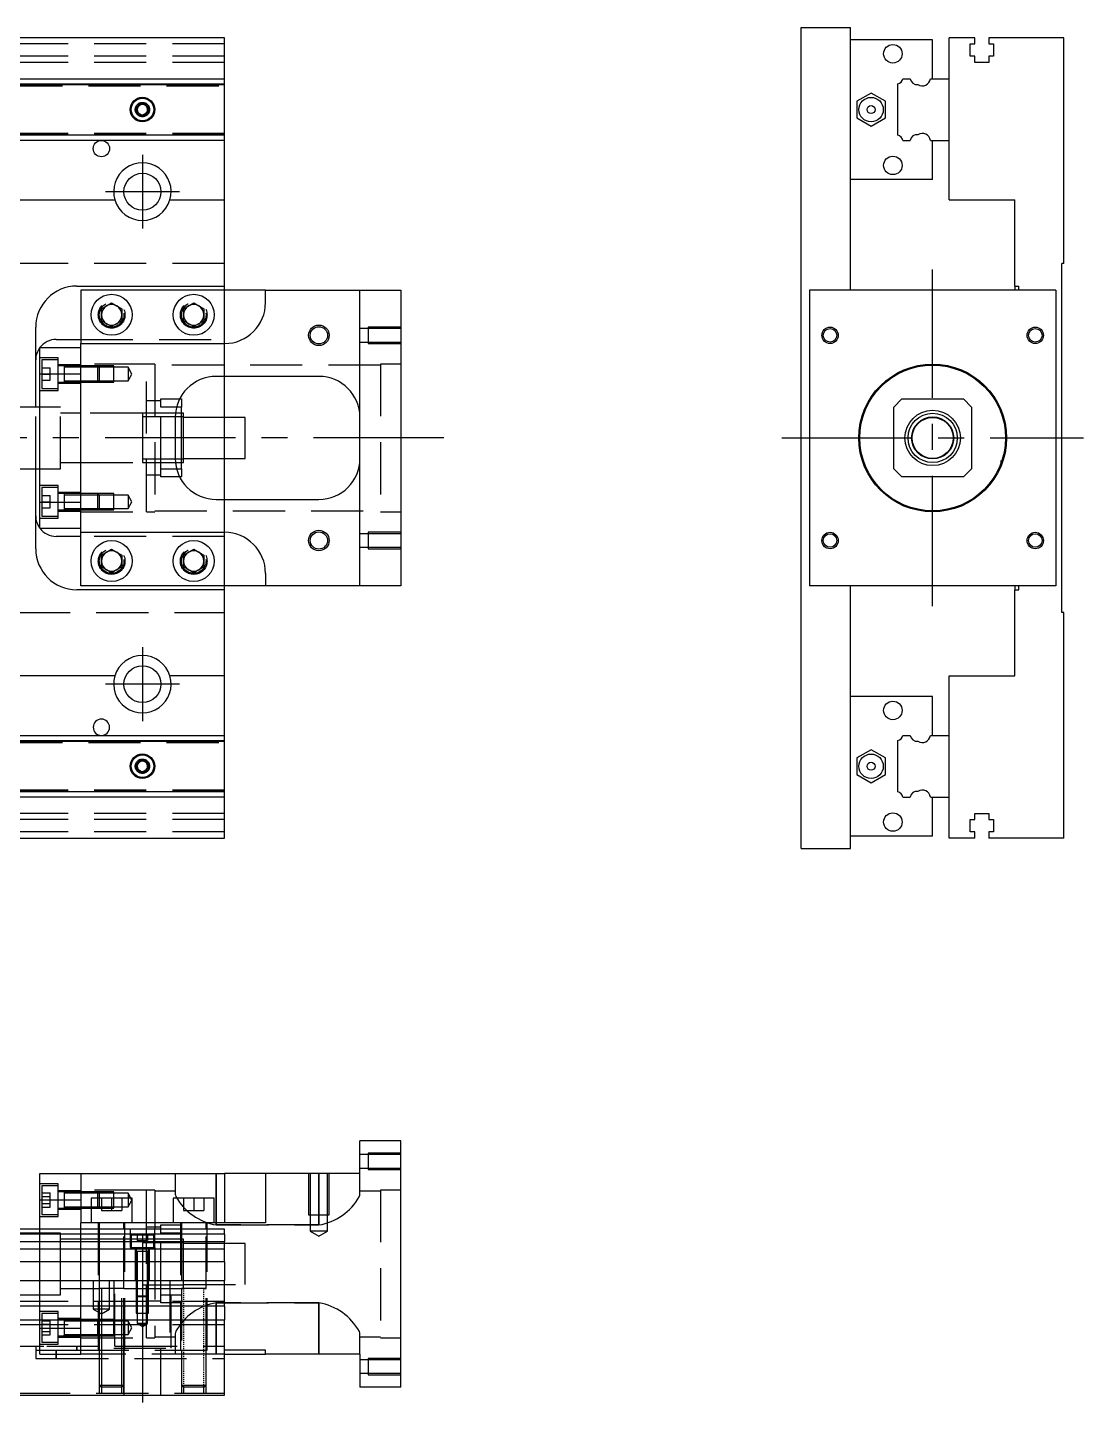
# Model space of a CAD drawing. Extents: x -14 to 729, y -273 to 102.
# Drawn here: x 472 to 729.3, y -235.3 to 100 of the extents above; entities that cross this region are included whole.
import ezdxf

# ---------------------------------------------------------------- set-up
doc = ezdxf.new("R2010")
doc.units = 0
for name, pattern in [('CENTER', [50.8, 31.75, -6.35, 6.35, -6.35]), ('DASHED', [19.05, 12.7, -6.35]), ('DOT', [0.5, 0.25, -0.25])]:
    doc.linetypes.add(name, pattern=pattern)
doc.layers.get('0').update_dxf_attribs({"linetype": 'CONTINUOUS'})
doc.layers.add('CENTER', color=1, linetype='CENTER')

msp = doc.modelspace()

# ---------------------------------------------------------------- linework, layer by layer
at = {"color": 7, "linetype": 'CONTINUOUS'}
for p, q in [((520, 97.5), (360, 97.5)), ((520, 87.5), (520, 97.5)), ((660.55, 100), (672.55, 100)), ((660.55, -100), (660.55, 100)), ((672.55, 36), (672.55, 100)), ((696.55, 87.5), (696.55, 97.5)), ((702.85, 97.5), (696.55, 97.5)), ((702.85, 96), (702.85, 97.5)), ((706.25, 97.5), (706.25, 96)), ((724.55, 97.5), (706.25, 97.5)), ((724.55, 42.5), (724.55, 97.5)), ((692.55, 97), (672.55, 97)), ((692.55, 87.5), (692.55, 97)), ((701.7, 96), (702.85, 96)), ((701.7, 93), (701.7, 96)), ((706.25, 96), (707.4, 96)), ((707.4, 96), (707.4, 93)), ((702.85, 93), (701.7, 93)), ((702.85, 91.5), (702.85, 93)), ((706.25, 91.5), (702.85, 91.5)), ((706.25, 93), (706.25, 91.5)), ((707.4, 93), (706.25, 93)), ((360, 87.5), (520, 87.5)), ((520, 86.247728), (520, 87.5)), ((685.302272, 87.5), (687.07668, 87.5)), ((692.027372, 87.5), (696.55, 87.5)), ((696.55, 72.5), (696.55, 87.5)), ((696.55, 72.5), (696.55, 87.5)), ((360, 86.247728), (520, 86.247728)), ((520, 73.752272), (520, 86.247728)), ((677.54996, 84.041452), (674.04996, 82.020726)), ((681.049959, 82.020726), (677.54996, 84.041452)), ((684.05, 73.752272), (684.05, 86.247728)), ((498.75, 80.721688), (500, 81.443376)), ((498.75, 79.278312), (498.75, 80.721688)), ((500, 81.443376), (501.25, 80.721688)), ((501.25, 80.721688), (501.25, 79.278312)), ((674.04996, 82.020726), (674.049959, 77.979274)), ((681.049959, 77.979274), (681.049959, 82.020726)), ((500, 78.556624), (498.75, 79.278312)), ((501.25, 79.278312), (500, 78.556624)), ((674.049959, 77.979274), (677.54996, 75.958548)), ((677.54996, 75.958548), (681.049959, 77.979274)), ((520, 73.752272), (360, 73.752272)), ((520, 72.5), (360, 72.5)), ((520, 72.5), (520, 73.752272)), ((520, 58), (520, 72.5)), ((685.302272, 72.5), (687.07668, 72.5)), ((692.027372, 72.5), (696.55, 72.5)), ((692.55, 63), (692.55, 72.5)), ((696.55, 58), (696.55, 72.5)), ((692.55, 63), (672.55, 63)), ((386.708204, 58), (493.291796, 58)), ((506.708204, 58), (520, 58)), ((520, 37), (520, 58)), ((696.55, 58), (712.55, 58)), ((712.55, 37), (712.55, 58)), ((724.55, 42.5), (724.05, 42.5)), ((724.05, -42.5), (724.05, 42.5)), ((484, 37), (520, 37)), ((520, 36), (520, 37)), ((712.55, 37), (713.55, 37)), ((712.55, 37), (712.55, 36)), ((713.55, 36), (713.55, 37)), ((485, 36), (485, 23)), ((530, 36), (485, 36)), ((530, 33), (530, 36)), ((530, 36), (553, 36)), ((553, -36), (553, 36)), ((553, 36), (563, 36)), ((563, 36), (563, -36)), ((722.55, 36), (662.55, 36)), ((662.55, 36), (662.55, -36)), ((722.55, 36), (722.55, -36)), ((490, 31.443376), (492.5, 32.886752)), ((490, 28.556624), (490, 31.443376)), ((492.5, 32.886752), (495, 31.443376)), ((495, 31.443376), (495, 28.556624)), ((510, 31.443376), (512.5, 32.886752)), ((510, 28.556624), (510, 31.443376)), ((512.5, 32.886752), (515, 31.443376)), ((515, 31.443376), (515, 28.556624)), ((474, 7.5), (474, 27)), ((492.5, 27.113248), (490, 28.556624)), ((495, 28.556624), (492.5, 27.113248)), ((512.5, 27.113248), (510, 28.556624)), ((515, 28.556624), (512.5, 27.113248)), ((479, 24), (485, 24)), ((475, 15.652476), (475, 22)), ((475, 22), (485, 22)), ((485, 15.652476), (485, 23)), ((485, 23), (520, 23)), ((475, 15.652476), (485, 15.652476)), ((475, -15.652476), (475, 15.652476)), ((485, -15.652476), (485, 15.652476)), ((485, -15.652476), (485, 15.652476)), ((543, 15), (518, 15)), ((520, 5), (520, 15)), ((475, 7.5), (470, 7.5)), ((509.5, 7.5), (508.317542, 7.5)), ((509.069714, 9.5), (509.5, 9.5)), ((509.5, 9.5), (509.5, 7.5)), ((509.5, -7.5), (509.5, 7.5)), ((685.05, 9.5), (683.05, 7.5)), ((683.05, -7.5), (683.05, 7.5)), ((685.05, 9.5), (700.05, 9.5)), ((702.05, 7.5), (700.05, 9.5)), ((702.05, 7.5), (702.05, -7.5)), ((508, 5), (508, -5)), ((509.5, 5.125), (508.000782, 5.125)), ((509.5, 6), (508.050126, 6)), ((510, 6), (509.5, 6)), ((510, 5.125), (509.5, 5.125)), ((510, -6), (510, 6)), ((525, 5), (510, 5)), ((525, -5), (525, 5)), ((508.000782, -5.125), (509.5, -5.125)), ((508.050126, -6), (509.5, -6)), ((509.5, -5.125), (510, -5.125)), ((509.5, -6), (510, -6)), ((510, -5), (525, -5)), ((520, -15), (520, -5)), ((709.15, -5.499994), (709.15, -5.500852)), ((709.15, -5.500852), (709.15, -6.285102)), ((709.15, -6.285102), (709.15, -6.959886)), ((470, -7.5), (475, -7.5)), ((474, -27), (474, -7.5)), ((508.317542, -7.5), (509.5, -7.5)), ((509.5, -9.5), (509.069714, -9.5)), ((509.5, -7.5), (509.5, -9.5)), ((683.05, -7.5), (685.05, -9.5)), ((700.05, -9.5), (685.05, -9.5)), ((700.05, -9.5), (702.05, -7.5)), ((475, -22), (475, -15.652476)), ((475, -15.652476), (485, -15.652476)), ((485, -23), (485, -15.652476)), ((518, -15), (543, -15)), ((475, -22), (485, -22)), ((485, -23), (520, -23)), ((485, -36), (485, -23)), ((485, -24), (479, -24)), ((490, -28.556624), (492.5, -27.113248)), ((490, -31.443376), (490, -28.556624)), ((492.5, -27.113248), (495, -28.556624)), ((495, -28.556624), (495, -31.443376)), ((510, -28.556624), (512.5, -27.113248)), ((510, -31.443376), (510, -28.556624)), ((512.5, -27.113248), (515, -28.556624)), ((515, -28.556624), (515, -31.443376)), ((492.5, -32.886752), (490, -31.443376)), ((495, -31.443376), (492.5, -32.886752)), ((512.5, -32.886752), (510, -31.443376)), ((515, -31.443376), (512.5, -32.886752)), ((530, -33), (530, -36)), ((530, -36), (485, -36)), ((520, -37), (520, -36)), ((553, -36), (530, -36)), ((563, -36), (553, -36)), ((722.55, -36), (662.55, -36)), ((672.55, -100), (672.55, -36)), ((712.55, -36), (712.55, -37)), ((713.55, -37), (713.55, -36)), ((520, -37), (484, -37)), ((520, -58), (520, -37)), ((712.55, -58), (712.55, -37)), ((712.55, -37), (713.55, -37)), ((724.55, -42.5), (724.05, -42.5)), ((724.55, -97.5), (724.55, -42.5)), ((493.291796, -58), (386.708204, -58)), ((520, -58), (506.708204, -58)), ((520, -72.5), (520, -58)), ((696.55, -72.5), (696.55, -58)), ((696.55, -58), (712.55, -58)), ((692.55, -63), (672.55, -63)), ((692.55, -72.5), (692.55, -63)), ((360, -72.5), (520, -72.5)), ((360, -73.752272), (520, -73.752272)), ((520, -73.752272), (520, -72.5)), ((520, -86.247728), (520, -73.752272)), ((684.05, -86.247728), (684.05, -73.752272)), ((685.302272, -72.5), (687.07668, -72.5)), ((692.027372, -72.5), (696.55, -72.5)), ((696.55, -87.5), (696.55, -72.5)), ((696.55, -87.5), (696.55, -72.5)), ((677.54996, -75.958548), (674.04996, -77.979274)), ((681.049959, -77.979274), (677.54996, -75.958548)), ((498.75, -79.278312), (500, -78.556624)), ((498.75, -80.721688), (498.75, -79.278312)), ((500, -78.556624), (501.25, -79.278312)), ((501.25, -79.278312), (501.25, -80.721688)), ((674.04996, -77.979274), (674.049959, -82.020726)), ((681.049959, -82.020726), (681.049959, -77.979274)), ((500, -81.443376), (498.75, -80.721688)), ((501.25, -80.721688), (500, -81.443376)), ((674.049959, -82.020726), (677.54996, -84.041452)), ((677.54996, -84.041452), (681.049959, -82.020726)), ((520, -86.247728), (360, -86.247728)), ((520, -87.5), (520, -86.247728)), ((520, -87.5), (360, -87.5)), ((520, -97.5), (520, -87.5)), ((685.302272, -87.5), (687.07668, -87.5)), ((692.027372, -87.5), (696.55, -87.5)), ((692.55, -97), (692.55, -87.5)), ((696.55, -97.5), (696.55, -87.5)), ((701.7, -93), (702.85, -93)), ((701.7, -96), (701.7, -93)), ((702.85, -91.5), (706.25, -91.5)), ((702.85, -93), (702.85, -91.5)), ((706.25, -91.5), (706.25, -93)), ((706.25, -93), (707.4, -93)), ((707.4, -93), (707.4, -96)), ((692.55, -97), (672.55, -97)), ((702.85, -96), (701.7, -96)), ((702.85, -97.5), (702.85, -96)), ((706.25, -96), (706.25, -97.5)), ((707.4, -96), (706.25, -96)), ((360, -97.5), (520, -97.5)), ((660.55, -100), (672.55, -100)), ((702.85, -97.5), (696.55, -97.5)), ((724.55, -97.5), (706.25, -97.5)), ((563, -171.26), (553, -171.26)), ((553, -179.26), (553, -171.26)), ((563, -231.26), (563, -171.26)), ((475, -179.26), (485, -179.26)), ((475, -185.607524), (475, -179.26)), ((485, -179.26), (485, -191.26)), ((485, -179.26), (520, -179.26)), ((530, -179.26), (520, -179.26)), ((530, -179.26), (530, -191.26)), ((553, -179.26), (530, -179.26)), ((480.9, -183.703646), (480.9, -184.28866)), ((475, -185.607524), (485, -185.607524)), ((475, -192.76), (475, -185.607524)), ((480.9, -185.563604), (480.9, -185.843698)), ((480.9, -187.118714), (480.9, -187.703656)), ((497.5, -185.26), (487.5, -185.26)), ((487.5, -185.26), (487.5, -191.26)), ((497.5, -191.26), (497.5, -185.26)), ((517.5, -185.26), (507.5, -185.26)), ((507.5, -185.26), (507.5, -191.26)), ((517.5, -191.26), (517.5, -185.26)), ((520, -192.76), (353.5, -192.76)), ((520, -194.012272), (353.5, -194.012272)), ((485, -192.76), (485, -191.26)), ((530, -191.26), (485, -191.26)), ((520, -194.012272), (520, -192.76)), ((520, -194.012272), (520, -195.78668)), ((353.5, -195.78668), (520, -195.78668)), ((520, -197.683076), (353.5, -197.683076)), ((510, -196.135), (509.5, -196.135)), ((520, -197.683076), (520, -195.78668)), ((520, -200.737372), (520, -197.683076)), ((520, -200.737372), (353.5, -200.737372)), ((520, -200.737372), (520, -205.26)), ((0, -205.26), (520, -205.26)), ((520, -211.56), (520, -205.26)), ((520, -211.56), (0, -211.56)), ((520, -211.56), (520, -214.96)), ((520, -214.96), (0, -214.96)), ((480.9, -214.816344), (480.9, -214.96)), ((480.9, -214.96), (480.9, -215.40136)), ((480.9, -216.676302), (480.9, -216.956396)), ((520, -233.26), (520, -214.96)), ((480.9, -218.231412), (480.9, -218.816354)), ((530, -222.26), (520, -222.26)), ((520, -223.26), (530, -223.26)), ((530, -223.26), (530, -222.26)), ((553, -223.26), (530, -223.26)), ((553, -223.26), (553, -231.26)), ((563, -231.26), (553, -231.26)), ((0, -233.26), (520, -233.26))]:
    msp.add_line(p, q, dxfattribs=at)
at = {"color": 3, "linetype": 'DASHED'}
for p, q in [((520, 96), (0, 96)), ((520, 93), (0, 93)), ((520, 91.5), (0, 91.5)), ((353.5, 86.1), (520, 86.1)), ((353.5, 85.8), (520, 85.8)), ((360, 86.1147), (520, 86.1147)), ((498.5, 80), (498.516134, 80.21941)), ((520, 74.2), (353.5, 74.2)), ((520, 73.9), (353.5, 73.9)), ((520, 73.8853), (360, 73.8853)), ((520, 42.5), (12.5, 42.5)), ((520, 24), (520, 36)), ((495.477798, 30.364306), (495.5, 30)), ((515.477798, 30.364306), (515.5, 30)), ((555, 26.999994), (555, 23.000006)), ((563, 26.999994), (555, 26.999994)), ((485, 24), (520, 24)), ((520, 23), (520, 24)), ((555, 26.65), (553, 26.65)), ((563, 26.65), (555, 26.65)), ((485, 15.652476), (485, 22)), ((520, 15), (520, 23)), ((553, 23.35), (555, 23.35)), ((555, 23.35), (563, 23.35)), ((555, 23.000006), (563, 23.000006)), ((479.5, 19.55635), (475, 19.55635)), ((475.5, 19.05635), (475.5, 12.05635)), ((479.5, 19.05635), (475.5, 19.05635)), ((475.5, 17.05635), (477.5, 17.05635)), ((477.5, 15.55635), (477.5, 17.05635)), ((479.5, 11.55635), (479.5, 19.55635)), ((485, 17.80635), (479.5, 17.80635)), ((480.9, 17.55635), (479.5, 17.55635)), ((480.9, 17.55635), (480.895, 17.55635)), ((480.9, 17.55635), (480.9, 17.339888)), ((480.905, 17.55635), (480.9, 17.55635)), ((485, 17.55635), (480.9, 17.55635)), ((480.9, 17.339888), (480.9, 13.77281)), ((485, 17.20635), (480.9, 17.20635)), ((501, 18), (485, 18)), ((489.15, 17.55635), (485, 17.55635)), ((489.150006, 17.556344), (485, 17.556344)), ((489.5, 17.20635), (485, 17.20635)), ((489.15, 13.55635), (489.15, 17.55635)), ((489.5, 17.20635), (489.15, 17.55635)), ((493, 17.556344), (489.150006, 17.556344)), ((489.5, 17.20635), (489.5, 13.90635)), ((493, 17.20635), (489.5, 17.20635)), ((493, 13.556354), (493, 17.556344)), ((496.5, 17.20635), (493, 17.20635)), ((496.5, 17.20635), (496.5, 13.90635)), ((497.452628, 15.55635), (496.5, 17.20635)), ((501, -18), (501, 18)), ((503, 18), (501, 18)), ((503, 18), (503, -18)), ((558, 17.75), (503, 17.75)), ((558, 18), (558, -18)), ((563, 18), (558, 18)), ((475.5, 15.55635), (477.5, 15.55635)), ((475.5, 14.05635), (477.5, 14.05635)), ((477.5, 14.05635), (477.5, 15.55635)), ((479.5, 13.55635), (480.9, 13.55635)), ((480.895, 13.55635), (480.9, 13.55635)), ((480.9, 13.90635), (485, 13.90635)), ((480.9, 13.77281), (480.9, 13.55635)), ((480.9, 13.55635), (480.905, 13.55635)), ((480.9, 13.55635), (485, 13.55635)), ((485, 13.90635), (489.5, 13.90635)), ((485, 13.556354), (489.15, 13.556354)), ((485, 13.55635), (489.15, 13.55635)), ((489.15, 13.55635), (489.5, 13.90635)), ((489.15, 13.556354), (493, 13.556354)), ((489.5, 13.90635), (493, 13.90635)), ((493, 13.90635), (496.5, 13.90635)), ((496.5, 13.90635), (497.452628, 15.55635)), ((475, 11.55635), (479.5, 11.55635)), ((475.5, 12.05635), (479.5, 12.05635)), ((479.5, 13.30635), (485, 13.30635)), ((474, -7.5), (474, 7.5)), ((480, 7.5), (475, 7.5)), ((480, -7.5), (480, 7.5)), ((504.5, 9), (501, 9)), ((504.5, 9.5), (509.069714, 9.5)), ((504.5, 7.5), (504.5, 9.5)), ((504.5, -7.5), (504.5, 7.5)), ((508.317542, 7.5), (504.5, 7.5)), ((485, 6), (480, 6)), ((500, 6), (485, 6)), ((500, 6), (499.995, 6)), ((500, 6), (500, -6)), ((501, 6), (500, 6)), ((500.005, 6), (500, 6)), ((501, 5.125), (500, 5.125)), ((504.5, 6), (501, 6)), ((504.5, 5.125), (501, 5.125)), ((508.050126, 6), (504.5, 6)), ((508.000782, 5.125), (504.5, 5.125)), ((520, -5), (520, 5)), ((480, -6), (485, -6)), ((485, -6), (500, -6)), ((499.995, -6), (500, -6)), ((500, -5.125), (501, -5.125)), ((500, -6), (501, -6)), ((500, -6), (500.005, -6)), ((501, -5.125), (504.5, -5.125)), ((501, -6), (504.5, -6)), ((504.5, -5.125), (508.000782, -5.125)), ((504.5, -6), (508.050126, -6)), ((475, -7.5), (480, -7.5)), ((501, -9), (504.5, -9)), ((504.5, -7.5), (508.317542, -7.5)), ((504.5, -9.5), (504.5, -7.5)), ((509.069714, -9.5), (504.5, -9.5)), ((479.5, -11.55635), (475, -11.55635)), ((475.5, -12.05635), (475.5, -19.05635)), ((479.5, -12.05635), (475.5, -12.05635)), ((479.5, -19.55635), (479.5, -11.55635)), ((485, -13.30635), (479.5, -13.30635)), ((475.5, -14.05635), (477.5, -14.05635)), ((475.5, -15.55635), (477.5, -15.55635)), ((477.5, -15.55635), (477.5, -14.05635)), ((477.5, -17.05635), (477.5, -15.55635)), ((480.9, -13.55635), (479.5, -13.55635)), ((480.9, -13.55635), (480.895, -13.55635)), ((480.9, -13.55635), (480.9, -13.77281)), ((480.905, -13.55635), (480.9, -13.55635)), ((485, -13.55635), (480.9, -13.55635)), ((480.9, -13.77281), (480.9, -17.339888)), ((485, -13.90635), (480.9, -13.90635)), ((489.15, -13.55635), (485, -13.55635)), ((489.15, -13.556352), (485, -13.556354)), ((489.5, -13.90635), (485, -13.90635)), ((485, -22), (485, -15.652476)), ((489.15, -17.55635), (489.15, -13.55635)), ((489.5, -13.90635), (489.15, -13.55635)), ((493, -13.556354), (489.15, -13.556352)), ((489.5, -13.90635), (489.5, -17.20635)), ((493, -13.90635), (489.5, -13.90635)), ((493, -17.556344), (493, -13.556354)), ((496.5, -13.90635), (493, -13.90635)), ((496.5, -13.90635), (496.5, -17.20635)), ((497.452628, -15.55635), (496.5, -13.90635)), ((496.5, -17.20635), (497.452628, -15.55635)), ((520, -23), (520, -15)), ((475, -19.55635), (479.5, -19.55635)), ((475.5, -17.05635), (477.5, -17.05635)), ((475.5, -19.05635), (479.5, -19.05635)), ((479.5, -17.55635), (480.9, -17.55635)), ((479.5, -17.80635), (485, -17.80635)), ((480.895, -17.55635), (480.9, -17.55635)), ((480.9, -17.20635), (485, -17.20635)), ((480.9, -17.339888), (480.9, -17.55635)), ((480.9, -17.55635), (480.905, -17.55635)), ((480.9, -17.55635), (485, -17.55635)), ((485, -17.20635), (489.5, -17.20635)), ((485, -17.556344), (489.15, -17.556346)), ((485, -17.55635), (489.15, -17.55635)), ((485, -18), (501, -18)), ((489.15, -17.55635), (489.5, -17.20635)), ((489.15, -17.556346), (493, -17.556344)), ((489.5, -17.20635), (493, -17.20635)), ((493, -17.20635), (496.5, -17.20635)), ((501, -18), (503, -18)), ((503, -17.75), (558, -17.75)), ((558, -18), (563, -18)), ((520, -24), (520, -23)), ((555, -23.35), (553, -23.35)), ((555, -23.000006), (555, -26.999994)), ((563, -23.000006), (555, -23.000006)), ((563, -23.35), (555, -23.35)), ((520, -24), (485, -24)), ((520, -36), (520, -24)), ((553, -26.65), (555, -26.65)), ((555, -26.65), (563, -26.65)), ((495.477798, -29.635694), (495.5, -30)), ((515.477798, -29.635694), (515.5, -30)), ((555, -26.999994), (563, -26.999994)), ((12.5, -42.5), (520, -42.5)), ((353.5, -73.9), (520, -73.9)), ((353.5, -74.2), (520, -74.2)), ((360, -73.8853), (520, -73.8853)), ((498.5, -80), (498.516134, -79.78059)), ((520, -85.8), (353.5, -85.8)), ((520, -86.1), (353.5, -86.1)), ((520, -86.1147), (360, -86.1147)), ((520, -91.5), (0, -91.5)), ((520, -93), (0, -93)), ((520, -96), (0, -96)), ((555, -174.260006), (555, -178.259994)), ((563, -174.260006), (555, -174.260006)), ((555, -174.61), (553, -174.61)), ((563, -174.61), (555, -174.61)), ((508, -179.26), (508, -184.228778)), ((518, -191.769874), (518, -179.26)), ((518, -179.26), (518, -191.26)), ((520, -179.26), (520, -191.26)), ((540.500006, -179.26), (540.500006, -189.26)), ((540.9, -179.26), (540.9, -189.26)), ((543, -179.26), (543, -191.769874)), ((543, -191.769874), (543, -179.26)), ((545.1, -189.26), (545.1, -179.26)), ((545.499994, -189.26), (545.499994, -179.26)), ((553, -177.91), (555, -177.91)), ((553, -184.228778), (553, -179.26)), ((555, -177.91), (563, -177.91)), ((555, -178.259994), (563, -178.259994)), ((479.5, -181.70365), (475, -181.70365)), ((475.5, -182.20365), (475.5, -185.70365)), ((479.5, -182.20365), (475.5, -182.20365)), ((475.5, -183.9716), (477.5, -183.9716)), ((477.5, -184.837626), (477.5, -183.9716)), ((479.5, -189.70365), (479.5, -181.70365)), ((485, -183.45365), (479.5, -183.45365)), ((480.9, -183.70365), (479.5, -183.70365)), ((480.9, -183.70365), (480.895, -183.70365)), ((480.9, -183.70365), (480.9, -183.920318)), ((480.905, -183.70365), (480.9, -183.70365)), ((485, -183.70365), (480.9, -183.70365)), ((480.9, -183.920318), (480.9, -184.288664)), ((485, -184.05365), (480.9, -184.05365)), ((480.9, -184.288664), (480.9, -185.70365)), ((501, -183.26), (485, -183.26)), ((489.15, -183.70365), (485, -183.70365)), ((489.15, -183.703654), (485, -183.703656)), ((489.5, -184.05365), (485, -184.05365)), ((489.15, -185.26), (489.15, -183.70365)), ((489.5, -184.05365), (489.15, -183.70365)), ((493, -183.703656), (489.15, -183.703654)), ((489.5, -184.05365), (489.5, -185.26)), ((493, -184.05365), (489.5, -184.05365)), ((493, -185.26), (493, -183.703656)), ((496.5, -184.05365), (493, -184.05365)), ((496.5, -184.05365), (496.5, -187.35365)), ((497.452628, -185.70365), (496.5, -184.05365)), ((501, -191.26), (501, -183.26)), ((503, -183.26), (501, -183.26)), ((503, -183.26), (503, -192.76)), ((508, -183.51), (503, -183.51)), ((508, -184.228778), (508.034792, -184.4957)), ((552.954746, -184.53671), (553, -184.228778)), ((558, -183.51), (553, -183.51)), ((558, -183.26), (558, -219.26)), ((563, -183.26), (558, -183.26)), ((475.5, -184.837626), (477.5, -184.837626)), ((475.5, -185.70365), (475.5, -189.20365)), ((475.5, -186.569676), (477.5, -186.569676)), ((475.5, -187.435702), (477.5, -187.435702)), ((477.5, -186.569676), (477.5, -184.837626)), ((477.5, -187.435702), (477.5, -186.569676)), ((479.5, -187.70365), (480.9, -187.70365)), ((480.895, -187.70365), (480.9, -187.70365)), ((480.9, -185.70365), (480.9, -187.11871)), ((480.9, -187.11871), (480.9, -187.486942)), ((480.9, -187.35365), (485, -187.35365)), ((480.9, -187.486942), (480.9, -187.70365)), ((480.9, -187.70365), (480.905, -187.70365)), ((480.9, -187.70365), (485, -187.70365)), ((485, -187.35365), (487.5, -187.35365)), ((485, -187.703646), (487.5, -187.703646)), ((485, -187.70365), (487.5, -187.70365)), ((487.5, -187.35365), (489.5, -187.35365)), ((487.5, -187.703646), (489.15, -187.703648)), ((487.5, -187.70365), (489.15, -187.70365)), ((489.15, -185.70365), (489.15, -185.26)), ((489.15, -187.70365), (489.15, -185.70365)), ((489.15, -187.70365), (489.5, -187.35365)), ((489.15, -187.703648), (493, -187.703646)), ((489.5, -185.26), (489.5, -185.70365)), ((489.5, -185.70365), (489.5, -187.35365)), ((489.5, -187.35365), (493, -187.35365)), ((490, -185.26), (490, -188.26)), ((492.5, -185.26), (492.5, -188.26)), ((493, -187.703646), (493, -185.26)), ((493, -187.35365), (496.5, -187.35365)), ((495, -185.26), (495, -188.26)), ((496.5, -187.35365), (497.452628, -185.70365)), ((508.034792, -184.4957), (508.13642, -184.801226)), ((510, -185.26), (510, -188.26)), ((512.5, -185.26), (512.5, -188.26)), ((515, -185.26), (515, -188.26)), ((552.823178, -184.894328), (552.954746, -184.53671)), ((475, -189.70365), (479.5, -189.70365)), ((475.5, -189.20365), (479.5, -189.20365)), ((479.5, -187.95365), (485, -187.95365)), ((490, -188.26), (492.5, -188.26)), ((492.5, -188.26), (495, -188.26)), ((510, -188.26), (512.5, -188.26)), ((512.5, -188.26), (515, -188.26)), ((540.500006, -189.26), (545.499994, -189.26)), ((540.9, -189.26), (540.9, -193.26)), ((545.1, -193.26), (545.1, -189.26)), ((475, -193.76), (470, -193.76)), ((475, -205.26), (475, -192.76)), ((480, -193.76), (475, -193.76)), ((480, -201.26), (480, -193.76)), ((485, -205.26), (485, -192.76)), ((489.25, -191.26), (489.25, -222.26)), ((489.5, -191.26), (489.5, -192.76)), ((489.5, -192.76), (489.5, -205.26)), ((495.5, -192.76), (495.5, -191.26)), ((495.5, -207.265), (495.5, -192.76)), ((495.75, -222.26), (495.75, -191.26)), ((497, -192.76), (497, -197.26)), ((502.75, -194.26), (497.25, -194.26)), ((497.25, -194.26), (497.25, -197.26)), ((498.75, -194.26), (498.75, -195.56)), ((500, -194.26), (500, -195.56)), ((501, -192.76), (501, -191.26)), ((504.5, -192.26), (501, -192.26)), ((501, -194.26), (501, -192.76)), ((501, -201.26), (501, -194.26)), ((501.25, -194.26), (501.25, -195.56)), ((502.75, -197.26), (502.75, -194.26)), ((503, -197.26), (503, -192.76)), ((504.5, -191.76), (509.5, -191.76)), ((504.5, -192.76), (504.5, -191.76)), ((504.5, -193.76), (504.5, -192.76)), ((504.5, -208.76), (504.5, -193.76)), ((509.5, -193.76), (504.5, -193.76)), ((509.25, -191.26), (509.25, -222.26)), ((509.5, -191.26), (509.5, -192.76)), ((509.5, -192.76), (509.5, -207.265)), ((515.5, -192.76), (515.5, -191.26)), ((515.5, -207.265), (515.5, -192.76)), ((515.75, -222.26), (515.75, -191.26)), ((518, -191.26), (518, -191.769874)), ((518, -191.769874), (543, -191.769874)), ((543, -191.769874), (518, -191.769874)), ((545.1, -193.26), (540.9, -193.26)), ((540.9, -193.26), (543, -194.472436)), ((543, -194.472436), (545.1, -193.26)), ((485, -195.26), (480, -195.26)), ((489.5, -195.26), (485, -195.26)), ((495.5, -195.26), (489.5, -195.26)), ((497.25, -195.26), (495.5, -195.26)), ((497, -197.26), (503, -197.26)), ((500.005, -195.26), (497.25, -195.26)), ((498.25, -197.26), (498.25, -205.26)), ((498.5, -197.26), (498.5, -198.26)), ((498.75, -195.56), (500, -195.56)), ((501, -195.26), (499.995, -195.26)), ((500, -195.26), (500, -201.059946)), ((500, -195.934966), (500, -195.26)), ((500, -195.56), (501.25, -195.56)), ((501, -196.135), (500, -196.135)), ((502.75, -195.26), (501, -195.26)), ((502.75, -196.135), (501, -196.135)), ((501.5, -198.26), (501.5, -197.26)), ((501.75, -205.26), (501.75, -197.26)), ((504.5, -195.26), (502.75, -195.26)), ((504.5, -196.135), (502.75, -196.135)), ((503, -197.26), (503, -219.26)), ((509.5, -195.26), (504.5, -195.26)), ((509.5, -196.135), (504.5, -196.135)), ((510, -195.26), (509.5, -195.26)), ((510, -201.26), (510, -195.26)), ((515.5, -196.26), (510, -196.26)), ((520, -196.26), (515.5, -196.26)), ((525, -196.26), (520, -196.26)), ((525, -201.26), (525, -196.26)), ((498.5, -198.255), (498.5, -198.26)), ((498.624678, -198.26), (498.5, -198.26)), ((498.5, -198.26), (498.5, -205.26)), ((498.5, -198.26), (498.5, -198.265)), ((499.998804, -198.26), (498.624678, -198.26)), ((498.75, -198.26), (498.75, -205.26)), ((501.37533, -198.26), (499.998804, -198.26)), ((500, -201.059946), (500, -207.26)), ((501.25, -205.26), (501.25, -198.26)), ((501.5, -198.26), (501.37533, -198.26)), ((501.5, -198.26), (501.5, -198.255)), ((501.5, -205.26), (501.5, -198.26)), ((501.5, -198.265), (501.5, -198.26)), ((480, -205.26), (480, -201.26)), ((501, -219.26), (501, -201.26)), ((510, -207.26), (510, -201.26)), ((525, -206.26), (525, -201.26)), ((475, -211.56), (475, -205.26)), ((480, -208.76), (480, -205.26)), ((480, -207.26), (485, -207.26)), ((485, -211.56), (485, -205.26)), ((485, -207.26), (489.39999, -207.26)), ((488, -205.26), (488, -212.26)), ((489.39999, -207.26), (489.5, -207.26)), ((489.5, -205.26), (489.5, -207.26)), ((489.5, -207.255), (489.5, -207.26)), ((489.849602, -207.26), (489.5, -207.26)), ((489.5, -207.26), (489.5, -211.56)), ((489.5, -207.26), (489.5, -207.265)), ((495.15035, -207.26), (489.849602, -207.26)), ((490, -207.26), (490, -211.56)), ((492, -212.26), (492, -205.26)), ((493, -205.26), (493, -221.76)), ((493.291796, -221.26), (493.291796, -205.26)), ((495, -222.26), (495, -207.26)), ((495.5, -207.26), (495.15035, -207.26)), ((495.5, -222.26), (495.5, -207.255)), ((495.500006, -207.26), (495.60001, -207.26)), ((495.60001, -207.26), (500.005, -207.26)), ((498.5, -205.26), (498.5, -209.01)), ((498.500006, -205.26), (498.500006, -209.010006)), ((498.75, -205.26), (498.75, -209.26)), ((499.995, -207.26), (509.39999, -207.26)), ((500, -206.385), (510, -206.385)), ((500.005, -207.26), (509.5, -207.26)), ((501.25, -209.26), (501.25, -205.26)), ((501.499994, -209.010006), (501.499994, -205.26)), ((501.5, -209.01), (501.5, -205.26)), ((506.708204, -205.26), (506.708204, -221.26)), ((507, -221.76), (507, -205.26)), ((509.39999, -207.26), (509.5, -207.26)), ((509.5, -207.255), (509.5, -222.26)), ((509.5, -207.26), (509.84965, -207.26)), ((509.849602, -207.26), (509.5, -207.26)), ((515.15035, -207.26), (509.849602, -207.26)), ((510, -206.26), (525, -206.26)), ((515.150204, -207.26), (515.5, -207.26)), ((515.5, -207.26), (515.15035, -207.26)), ((515.5, -222.26), (515.5, -207.255)), ((520, -210.41), (0, -210.41)), ((470, -208.76), (475, -208.76)), ((475, -208.76), (476.708204, -208.76)), ((476.708204, -208.76), (480, -208.76)), ((498.5, -209.01), (501.5, -209.01)), ((498.5, -209.01), (498.75, -209.26)), ((498.500006, -209.010006), (498.500006, -211.56)), ((501.25, -209.26), (498.75, -209.26)), ((498.75, -209.26), (498.75, -213.26)), ((501, -210.26), (504.5, -210.26)), ((501.25, -209.26), (501.5, -209.01)), ((501.25, -213.26), (501.25, -209.26)), ((501.499994, -211.56), (501.499994, -209.010006)), ((504.5, -208.76), (509.5, -208.76)), ((504.5, -210.76), (504.5, -208.76)), ((509.5, -210.76), (504.5, -210.76)), ((543, -210.750126), (518, -210.750126)), ((518, -210.750126), (543, -210.750126)), ((518, -223.26), (518, -210.750126)), ((518, -210.750126), (518, -222.26)), ((543, -210.750126), (543, -223.26)), ((543, -223.26), (543, -210.750126)), ((475, -214.96), (475, -211.56)), ((479.5, -212.81635), (475, -212.81635)), ((475.5, -213.31635), (475.5, -214.96)), ((476.708204, -213.31635), (475.5, -213.31635)), ((479.5, -213.31635), (476.708204, -213.31635)), ((479.5, -220.81635), (479.5, -212.81635)), ((485, -214.56635), (479.5, -214.56635)), ((485, -214.96), (485, -211.56)), ((492, -212.26), (488, -212.26)), ((488, -212.26), (490, -213.4147)), ((489.5, -211.56), (489.5, -214.96)), ((490, -211.56), (490, -214.96)), ((490, -213.4147), (492, -212.26)), ((498.500006, -211.56), (498.500006, -213.26)), ((498.500006, -213.26), (501.499994, -213.26)), ((498.75, -213.26), (498.75, -215.76)), ((501.25, -215.76), (501.25, -213.26)), ((501.499994, -213.26), (501.499994, -211.56)), ((520, -216.11), (0, -216.11)), ((475, -216.912476), (475, -214.96)), ((475, -216.912476), (485, -216.912476)), ((475, -223.26), (475, -216.912476)), ((475.5, -214.96), (475.5, -216.81635)), ((475.5, -215.084298), (477.5, -215.084298)), ((475.5, -215.950324), (477.5, -215.950324)), ((475.5, -216.81635), (475.5, -220.31635)), ((475.5, -217.682374), (477.5, -217.682374)), ((477.5, -215.950324), (477.5, -215.084298)), ((477.5, -217.682374), (477.5, -215.950324)), ((477.5, -218.5484), (477.5, -217.682374)), ((480.9, -214.81635), (479.5, -214.81635)), ((480.9, -214.81635), (480.895, -214.81635)), ((480.9, -214.81635), (480.9, -214.959586)), ((480.905, -214.81635), (480.9, -214.81635)), ((485, -214.81635), (480.9, -214.81635)), ((480.9, -214.959586), (480.9, -215.033016)), ((480.9, -215.033016), (480.9, -215.401362)), ((485, -215.16635), (480.9, -215.16635)), ((480.9, -215.401362), (480.9, -216.81635)), ((480.9, -216.81635), (480.9, -218.231408)), ((489.15, -214.81635), (485, -214.81635)), ((489.15, -214.816352), (485, -214.816354)), ((485, -222.26), (485, -214.96)), ((489.5, -215.16635), (485, -215.16635)), ((489.15, -214.96), (489.15, -214.81635)), ((489.29365, -214.96), (489.15, -214.81635)), ((489.5, -214.816354), (489.15, -214.816352)), ((489.15, -216.81635), (489.15, -214.96)), ((489.15, -218.81635), (489.15, -216.81635)), ((489.5, -215.16635), (489.29365, -214.96)), ((490, -214.816354), (489.5, -214.816354)), ((489.5, -214.96), (489.5, -222.26)), ((493, -215.16635), (489.5, -215.16635)), ((493, -214.816354), (490, -214.816354)), ((490, -214.96), (490, -222.26)), ((493, -218.816344), (493, -214.816354)), ((496.5, -215.16635), (493, -215.16635)), ((496.5, -215.16635), (496.5, -218.46635)), ((497.452628, -216.81635), (496.5, -215.16635)), ((496.5, -218.46635), (497.452628, -216.81635)), ((501.25, -215.76), (498.75, -215.76)), ((498.75, -215.76), (500, -216.481688)), ((500, -216.481688), (501.25, -215.76)), ((508.176822, -217.625672), (508.045254, -217.98329)), ((552.965208, -218.0243), (552.86358, -217.718774)), ((463.291796, -221.26), (476.708204, -221.26)), ((474, -221.26), (474, -222.26)), ((475, -220.81635), (479.5, -220.81635)), ((475.5, -218.5484), (477.5, -218.5484)), ((475.5, -220.31635), (479.5, -220.31635)), ((476.708204, -221.26), (520, -221.26)), ((479.5, -218.81635), (480.905, -218.81635)), ((479.5, -219.06635), (485, -219.06635)), ((480.895, -218.81635), (485, -218.816346)), ((480.9, -218.231408), (480.9, -218.59964)), ((480.9, -218.46635), (485, -218.46635)), ((480.9, -218.59964), (480.9, -218.81635)), ((480.9, -218.81635), (480.9, -218.599682)), ((484, -222.26), (484, -221.26)), ((484, -221.26), (484, -222.26)), ((485, -218.46635), (489.5, -218.46635)), ((485, -218.816344), (489.15, -218.816346)), ((485, -218.816346), (489.15, -218.81635)), ((485, -219.26), (501, -219.26)), ((485, -219.26), (501, -219.26)), ((489.15, -218.81635), (489.5, -218.46635)), ((489.15, -218.816346), (493, -218.816344)), ((489.5, -218.46635), (493, -218.46635)), ((493, -218.46635), (496.5, -218.46635)), ((493.291796, -221.26), (506.708204, -221.26)), ((501, -219.26), (503, -219.26)), ((503, -219.01), (508, -219.01)), ((508.045254, -217.98329), (508, -218.291222)), ((508, -218.291222), (508, -223.26)), ((553, -218.291222), (552.965208, -218.0243)), ((553, -223.26), (553, -218.291222)), ((553, -219.01), (558, -219.01)), ((558, -219.26), (563, -219.26)), ((474, -222.26), (484, -222.26)), ((474, -222.26), (474, -224.26)), ((474, -224.26), (479, -224.26)), ((475, -223.26), (485, -223.26)), ((479, -224.26), (479, -222.26)), ((479, -222.26), (479, -224.26)), ((479, -224.26), (520, -224.26)), ((484, -222.26), (520, -222.26)), ((485, -223.26), (485, -222.26)), ((515, -223.26), (485, -223.26)), ((489.5, -222.26), (489.5, -230.76)), ((489.500006, -222.26), (489.500002, -230.76)), ((490, -222.26), (490, -231.26)), ((493, -221.76), (507, -221.76)), ((495, -231.26), (495, -222.26)), ((495.499998, -230.76), (495.499994, -222.26)), ((495.5, -221.76), (495.5, -233.26)), ((495.5, -230.76), (495.5, -222.26)), ((504.5, -233.26), (504.5, -221.76)), ((509.5, -222.26), (509.5, -230.76)), ((509.500006, -222.26), (509.500002, -230.76)), ((515.5, -223.26), (515, -223.26)), ((515.499998, -230.76), (515.499994, -222.26)), ((515.5, -230.76), (515.5, -222.26)), ((520, -223.26), (515.5, -223.26)), ((518, -222.26), (518, -223.26)), ((555, -224.61), (553, -224.61)), ((555, -224.260006), (555, -228.259994)), ((563, -224.260006), (555, -224.260006)), ((563, -224.61), (555, -224.61)), ((553, -227.91), (555, -227.91)), ((555, -227.91), (563, -227.91)), ((489.5, -230.76), (495.5, -230.76)), ((489.5, -230.76), (490, -231.26)), ((489.500002, -230.76), (489.500006, -232.76)), ((495, -231.26), (490, -231.26)), ((490, -231.26), (490, -232.76)), ((495, -231.26), (495.5, -230.76)), ((495, -232.76), (495, -231.26)), ((495.499994, -232.76), (495.499998, -230.76)), ((509.5, -230.76), (515.5, -230.76)), ((509.5, -230.76), (510, -231.26)), ((509.500002, -230.76), (509.500006, -232.76)), ((515, -231.26), (510, -231.26)), ((510, -231.26), (510, -232.76)), ((515, -231.26), (515.5, -230.76)), ((515, -232.76), (515, -231.26)), ((515.499994, -232.76), (515.499998, -230.76)), ((555, -228.259994), (563, -228.259994)), ((12.499994, -232.76), (520, -232.76))]:
    msp.add_line(p, q, dxfattribs=at)
at = {"color": 3, "linetype": 'DOT'}
for p, q in [((510, -207.26), (510, -222.26)), ((515, -222.26), (515, -207.26)), ((510, -222.26), (510, -231.26)), ((515, -231.26), (515, -222.26))]:
    msp.add_line(p, q, dxfattribs=at)
at = {"color": 7, "linetype": 'CONTINUOUS'}
for centre, radius in [((682.849959, 93.6), 2.25), ((500, 80), 3), ((500, 80), 2.75), ((677.54996, 80), 2.97), ((677.54996, 80), 0.97), ((490, 70.5), 2), ((682.849959, 66.4), 2.25), ((500, 60), 4.5), ((492.5, 30), 5), ((512.5, 30), 5), ((543, 25), 2.1), ((667.55, 25), 1.65), ((717.55, 25), 1.65), ((692.55, 0), 18), ((692.55, 0), 17.75), ((692.55, 0), 6.75), ((692.55, 0), 6), ((692.55, 0), 5.125), ((692.55, 0), 5), ((543, -25), 2.1), ((667.55, -25), 1.65), ((717.55, -25), 1.65), ((492.5, -30), 5), ((512.5, -30), 5), ((500, -60), 4.5), ((682.849959, -66.4), 2.25), ((500, -80), 3), ((677.54996, -80), 2.97), ((500, -80), 2.75), ((677.54996, -80), 0.97), ((682.849959, -93.6), 2.25)]:
    msp.add_circle(centre, radius, dxfattribs=at)
at = {"color": 3, "linetype": 'DASHED'}
for centre, radius in [((500, 80), 1.75), ((500, 80), 1.5), ((492.5, 30), 3.25), ((492.5, 30), 3), ((512.5, 30), 3.25), ((512.5, 30), 3), ((492.5, -30), 3.25), ((512.5, -30), 3.25), ((492.5, -30), 3), ((512.5, -30), 3), ((500, -80), 1.75), ((500, -80), 1.5)]:
    msp.add_circle(centre, radius, dxfattribs=at)
at = {"color": 3, "linetype": 'CONTINUOUS'}
for centre, radius in [((543, 25), 2.5), ((667.55, 25), 2), ((717.55, 25), 2), ((543, -25), 2.5), ((667.55, -25), 2), ((717.55, -25), 2)]:
    msp.add_circle(centre, radius, dxfattribs=at)
at = {"color": 7, "linetype": 'CONTINUOUS'}
for centre, radius, start, end in [((683.65, 87.9), 1.7, 283.608961, 346.391039), ((688.75, 87.8), 1.7, 190.164249, 277.540197), ((690.05, 87.8), 2, 237.42103, 351.373073), ((500, 80), 1.25, 120, 180), ((500, 80), 1.25, 60, 120), ((500, 80), 1.25, 0, 60), ((500, 80), 1.25, 180, 240), ((500, 80), 1.25, 240, 300), ((500, 80), 1.25, 300, 0), ((688.75, 72.2), 1.7, 82.459803, 169.835751), ((690.05, 72.2), 2, 8.626927, 122.57897), ((683.65, 72.1), 1.7, 13.608961, 76.391039), ((500, 60), 7, 343.39845, 196.60155), ((500, 60), 7, 196.60155, 343.39845), ((484, 27), 10, 90, 180), ((492.5, 30), 2.5, 120, 180), ((492.5, 30), 2.5, 60, 120), ((492.5, 30), 2.5, 0, 60), ((512.5, 30), 2.5, 120, 180), ((512.5, 30), 2.5, 60, 120), ((512.5, 30), 2.5, 0, 60), ((520, 33), 10, 270, 0), ((492.5, 30), 2.5, 180, 240), ((492.5, 30), 2.5, 240, 300), ((492.5, 30), 2.5, 300, 0), ((512.5, 30), 2.5, 180, 240), ((512.5, 30), 2.5, 240, 300), ((512.5, 30), 2.5, 300, 0), ((479, 19), 5, 90, 143.130102), ((479, 19), 5, 143.130102, 180), ((518, 5), 10, 90, 180), ((543, 5), 10, 0, 90), ((518, -5), 10, 180, 270), ((543, -5), 10, 270, 0), ((479, -19), 5, 180, 216.869898), ((479, -19), 5, 216.869898, 270), ((520, -33), 10, 0, 90), ((484, -27), 10, 180, 270), ((492.5, -30), 2.5, 120, 180), ((492.5, -30), 2.5, 180, 240), ((492.5, -30), 2.5, 60, 120), ((492.5, -30), 2.5, 0, 60), ((492.5, -30), 2.5, 300, 0), ((512.5, -30), 2.5, 120, 180), ((512.5, -30), 2.5, 180, 240), ((512.5, -30), 2.5, 60, 120), ((512.5, -30), 2.5, 0, 60), ((512.5, -30), 2.5, 300, 0), ((492.5, -30), 2.5, 240, 300), ((512.5, -30), 2.5, 240, 300), ((500, -60), 7, 16.60155, 163.39845), ((500, -60), 7, 163.39845, 16.60155), ((490, -70.5), 2, 90, 270), ((490, -70.5), 2, 270, 90), ((683.65, -72.1), 1.7, 283.608961, 346.391039), ((688.75, -72.2), 1.7, 190.164249, 277.540197), ((690.05, -72.2), 2, 237.42103, 351.373073), ((500, -80), 1.25, 120, 180), ((500, -80), 1.25, 180, 240), ((500, -80), 1.25, 60, 120), ((500, -80), 1.25, 0, 60), ((500, -80), 1.25, 300, 0), ((500, -80), 1.25, 240, 300), ((683.65, -87.9), 1.7, 13.608961, 76.391039), ((688.75, -87.8), 1.7, 82.459803, 169.835751), ((690.05, -87.8), 2, 8.626927, 122.57897)]:
    msp.add_arc(centre, radius, start, end, dxfattribs=at)
at = {"color": 3, "linetype": 'DASHED'}
for centre, radius, start, end in [((520.333832, -178.001627), 13.964648, 209.13802648, 260.37933944), ((540.794189, -178.163383), 13.784128, 279.20837209, 330.77035528), ((520.205811, -224.356617), 13.784128, 99.20837209, 150.77035528), ((540.666168, -224.518373), 13.964648, 29.13802648, 80.37933944)]:
    msp.add_arc(centre, radius, start, end, dxfattribs=at)
at = {"layer": 'CENTER', "color": 1, "linetype": 'CENTER'}
for p, q in [((500, 69), (500, 51)), ((509, 60), (491, 60)), ((692.55, -41), (692.55, 41)), ((573.445, 0), (-13.795, 0)), ((655.8, 0), (729.3, 0)), ((500, -51), (500, -69)), ((509, -60), (491, -60)), ((500, -203.26), (500, -235.26))]:
    msp.add_line(p, q, dxfattribs=at)

doc.saveas('drawing.dxf')
